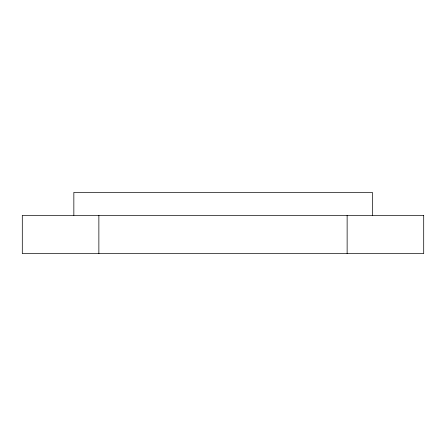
<?xml version="1.0" encoding="UTF-8"?>
<svg xmlns="http://www.w3.org/2000/svg" width="446" height="446" viewBox="0 0 446 446"><rect width="100%" height="100%" fill="white"/><g stroke="black" fill="none" stroke-linecap="round" stroke-linejoin="round"><path stroke-width="0.67" d="M372.377 215.346L372.377 192.377L73.846 192.377L73.846 215.346M347.133 215.346L347.133 253.623M98.867 215.346L98.867 253.623M423.7 215.346L22.3 215.346L22.3 253.623L423.7 253.623L423.7 215.346"/></g></svg>
